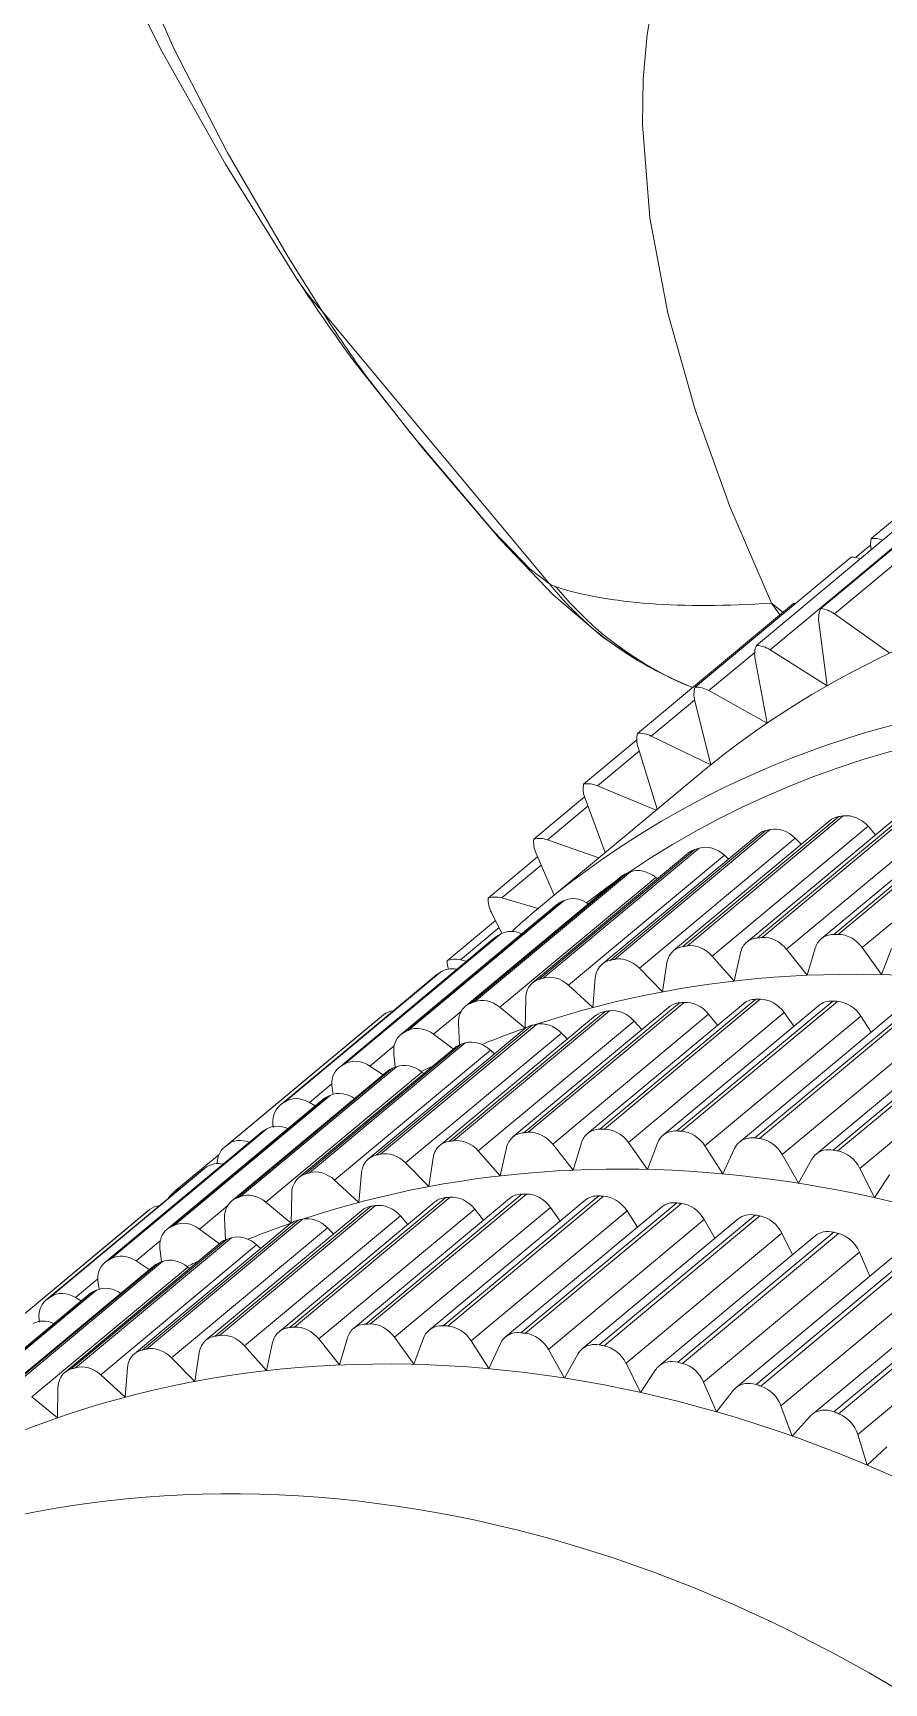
# Model space of a CAD drawing. Header units: metres. Extents: x 2999 to 3109, y 1752 to 1796.
# Drawn here: x 3008.54779 to 3008.55272, y 1761.225 to 1761.23456 of the extents above; entities that cross this region are included whole.
import ezdxf

# ---------------------------------------------------------------- set-up
doc = ezdxf.new("R2010")
doc.units = ezdxf.units.M
doc.layers.add('PAREDES', color=7, linetype='Continuous')

msp = doc.modelspace()

# ---------------------------------------------------------------- linework, layer by layer
at = {"layer": 'PAREDES', "color": 253, "lineweight": 0}
for p, q in [((3008.549463522659, 1761.232948258208), (3008.550780426019, 1761.23136793498)), ((3008.552645208107, 1761.231629828271), (3008.553548540704, 1761.232382621991)), ((3008.552353256938, 1761.231224000213), (3008.553256589535, 1761.231976793933)), ((3008.552432479909, 1761.231193450737), (3008.553335718906, 1761.2319461661)), ((3008.551979266192, 1761.231010493927), (3008.552882505188, 1761.23176320929)), ((3008.552059103184, 1761.230984915937), (3008.55296234218, 1761.2317376313)), ((3008.552554554143, 1761.231520188785), (3008.552641009973, 1761.231592246082)), ((3008.551624413761, 1761.230768991646), (3008.552527652758, 1761.231521707009)), ((3008.551290369201, 1761.230500731827), (3008.552193608198, 1761.23125344719)), ((3008.55206669328, 1761.231255772643), (3008.552133571477, 1761.23120326761)), ((3008.55206669328, 1761.231255772643), (3008.552116838751, 1761.231186553648)), ((3008.552432479909, 1761.231193450737), (3008.552752756625, 1761.230966231703)), ((3008.552388698989, 1761.230776801146), (3008.552341225517, 1761.231145951896)), ((3008.551704668884, 1761.230748619142), (3008.551969785146, 1761.230969523967)), ((3008.552042377946, 1761.23056066868), (3008.551972232329, 1761.230930659452)), ((3008.552059103184, 1761.230984915937), (3008.552388698989, 1761.230776801146)), ((3008.551704668884, 1761.230748619142), (3008.552042377946, 1761.23056066868)), ((3008.55137064412, 1761.230485470139), (3008.551621119618, 1761.230694198184)), ((3008.551714964565, 1761.230318337069), (3008.551622595144, 1761.230687871637)), ((3008.550978427667, 1761.230206639502), (3008.551286171067, 1761.230463149638)), ((3008.55137064412, 1761.230485470139), (3008.551714964565, 1761.230318337069)), ((3008.551058393713, 1761.230196691074), (3008.551300031642, 1761.230398100428)), ((3008.551404761495, 1761.230060961806), (3008.551293741896, 1761.230418545041)), ((3008.550739642808, 1761.229506631458), (3008.551642881805, 1761.230259346821)), ((3008.551058393713, 1761.230196691074), (3008.551397928702, 1761.230055241797)), ((3008.550689875623, 1761.229888030414), (3008.550983672636, 1761.230132865464)), ((3008.550769188885, 1761.229883425734), (3008.551003658798, 1761.230078754854)), ((3008.551103757289, 1761.229810093323), (3008.550986850204, 1761.230123745094)), ((3008.551923872371, 1761.229290821374), (3008.552827111368, 1761.230043536737)), ((3008.55198660714, 1761.22931571884), (3008.552889806959, 1761.230068481003)), ((3008.552012875261, 1761.229317809558), (3008.552916114257, 1761.230070524921)), ((3008.55235554789, 1761.229310482116), (3008.553258786887, 1761.230063197479)), ((3008.55242715913, 1761.229335805851), (3008.553330398127, 1761.230088521214)), ((3008.552453869039, 1761.229336037676), (3008.553357108036, 1761.230088753039)), ((3008.551156566557, 1761.229190776756), (3008.552059859976, 1761.229943617275)), ((3008.551500101318, 1761.229241560886), (3008.552403340314, 1761.229994276249)), ((3008.551554125018, 1761.229265454172), (3008.552457364015, 1761.230018169535)), ((3008.55157985775, 1761.229269325426), (3008.552483096747, 1761.230022040789)), ((3008.55172347628, 1761.229209584224), (3008.552626715277, 1761.229962299587)), ((3008.552154364651, 1761.229249201783), (3008.553057603648, 1761.230001917146)), ((3008.552592650309, 1761.229258874615), (3008.553495850127, 1761.230011636778)), ((3008.552626715277, 1761.229962299587), (3008.552670298893, 1761.229912899424)), ((3008.550769188885, 1761.229883425734), (3008.551066800568, 1761.229779314546)), ((3008.551085984778, 1761.229162892128), (3008.551989223774, 1761.229915607491)), ((3008.551131501992, 1761.229185156521), (3008.552034740989, 1761.229937871884)), ((3008.551301774424, 1761.229140166614), (3008.552205013421, 1761.229892881977)), ((3008.552205013421, 1761.229892881977), (3008.552239507846, 1761.229857762215)), ((3008.550425866755, 1761.229546188753), (3008.550712175775, 1761.229784755299)), ((3008.550683288045, 1761.229055178533), (3008.551586487864, 1761.229807940696)), ((3008.550808369077, 1761.229563926217), (3008.550703378489, 1761.229804772298)), ((3008.550720557777, 1761.229075314477), (3008.551623796774, 1761.22982802984)), ((3008.550744914997, 1761.229082730492), (3008.551648153993, 1761.229835445855)), ((3008.550890985197, 1761.229041359185), (3008.551794224195, 1761.229794074548)), ((3008.551794224195, 1761.229794074548), (3008.551817583335, 1761.229772636685)), ((3008.550293658878, 1761.228918923933), (3008.551196858697, 1761.229671686096)), ((3008.550322831286, 1761.22893618156), (3008.551226070283, 1761.229688896922)), ((3008.550346348384, 1761.228945361798), (3008.55124958738, 1761.229698077161)), ((3008.550492819471, 1761.228913400213), (3008.55139601929, 1761.229666162376)), ((3008.550504261676, 1761.229546864708), (3008.550732795617, 1761.229737304181)), ((3008.55139601929, 1761.229666162376), (3008.551406275411, 1761.229657714311)), ((3008.549918612257, 1761.228754600603), (3008.550821851253, 1761.229507315966)), ((3008.549940118301, 1761.228768465113), (3008.550843357298, 1761.229521180476)), ((3008.549962701676, 1761.228779331219), (3008.550865940672, 1761.229532046582)), ((3008.550504261676, 1761.229546864708), (3008.550715868431, 1761.229486728961)), ((3008.550187515571, 1761.229182445505), (3008.550467795019, 1761.229416044049)), ((3008.55026460906, 1761.229188479382), (3008.550488463006, 1761.229375001041)), ((3008.550505167586, 1761.229341544971), (3008.550444386838, 1761.229462832484)), ((3008.549559772005, 1761.228562931132), (3008.550463011001, 1761.229315646495)), ((3008.549573909867, 1761.228572856169), (3008.550477188042, 1761.229325524733)), ((3008.549595465919, 1761.228585329786), (3008.550498665738, 1761.229338091949)), ((3008.55026460906, 1761.229188479382), (3008.550300902509, 1761.229180496073)), ((3008.55172347628, 1761.229209584224), (3008.551850646673, 1761.229065470573)), ((3008.551850646673, 1761.229065470573), (3008.551886690167, 1761.229228174002)), ((3008.552154364651, 1761.229249201783), (3008.552273859851, 1761.229098662917)), ((3008.552273859851, 1761.229098662917), (3008.552320597116, 1761.229256388961)), ((3008.552592650309, 1761.229258874615), (3008.5527041482, 1761.229102675644)), ((3008.5527041482, 1761.229102675644), (3008.552761252706, 1761.229254673367)), ((3008.549218535568, 1761.228344528196), (3008.550121774565, 1761.229097243558)), ((3008.549225697031, 1761.228350045761), (3008.550128936027, 1761.229102761124)), ((3008.549246147403, 1761.228364220489), (3008.5501493864, 1761.229116935852)), ((3008.551031884429, 1761.228911842807), (3008.551046185499, 1761.229082452774)), ((3008.551301774424, 1761.229140166614), (3008.551436071516, 1761.229003133378)), ((3008.551436071516, 1761.229003133378), (3008.551461321085, 1761.229170173166)), ((3008.550890985197, 1761.229041359185), (3008.551031884429, 1761.228911842807)), ((3008.55010890107, 1761.228757012286), (3008.550270260762, 1761.228891535857)), ((3008.550225018844, 1761.228140228982), (3008.551128257841, 1761.228892944345)), ((3008.550492819471, 1761.228913400213), (3008.550639639569, 1761.228792024336)), ((3008.550568994287, 1761.228161771729), (3008.551472272462, 1761.228914440292)), ((3008.550631674634, 1761.22818654404), (3008.551534968053, 1761.228939384559)), ((3008.550639639569, 1761.228792024336), (3008.550643024767, 1761.228965595013)), ((3008.550657942755, 1761.228188634758), (3008.551561181751, 1761.22894135012)), ((3008.551000708984, 1761.228181385671), (3008.551903908803, 1761.228934147834)), ((3008.551072281046, 1761.228206756206), (3008.551975559221, 1761.228959424769)), ((3008.551098990955, 1761.228206988031), (3008.552002229952, 1761.228959703394)), ((3008.551438554162, 1761.228171427147), (3008.552341793159, 1761.22892414251)), ((3008.551519207278, 1761.228196599238), (3008.552422446274, 1761.228949314601)), ((3008.551546187019, 1761.228194987414), (3008.552449426015, 1761.228947702777)), ((3008.55197046821, 1761.22815616246), (3008.552873707206, 1761.228908877823)), ((3008.551997678605, 1761.228152753786), (3008.552901011202, 1761.228905547506)), ((3008.548896439724, 1761.228100598695), (3008.549799678721, 1761.228853314058)), ((3008.548897001323, 1761.228101068832), (3008.54980024032, 1761.228853784195)), ((3008.548916158818, 1761.228116787959), (3008.549819436992, 1761.228869456522)), ((3008.549776623908, 1761.228056106877), (3008.550679902083, 1761.22880877544)), ((3008.549801688474, 1761.228061727111), (3008.55070492747, 1761.228814442474)), ((3008.550145168812, 1761.228112386086), (3008.551048407809, 1761.228865101448)), ((3008.550199286112, 1761.228136357728), (3008.551102525109, 1761.22888907309)), ((3008.550258931986, 1761.228695316177), (3008.550253432225, 1761.228819978559)), ((3008.550368637375, 1761.22808048778), (3008.551271876371, 1761.228833203143)), ((3008.550799525745, 1761.228120105339), (3008.551702764742, 1761.228872820702)), ((3008.551237811403, 1761.22812977817), (3008.552141011221, 1761.228882540333)), ((3008.551271876371, 1761.228833203143), (3008.551315459987, 1761.228783802979)), ((3008.551681681186, 1761.228109580354), (3008.552584920182, 1761.228862295717)), ((3008.551702764742, 1761.228872820702), (3008.551753593899, 1761.228808870305)), ((3008.551880795016, 1761.228131876636), (3008.552784034012, 1761.228884591999)), ((3008.552129400288, 1761.22805949237), (3008.553032639285, 1761.228812207733)), ((3008.552141011221, 1761.228882540333), (3008.55219728145, 1761.228803723071)), ((3008.552325618383, 1761.22806280822), (3008.553228818202, 1761.228815570383)), ((3008.552424398702, 1761.228085723463), (3008.553327637699, 1761.228838438826)), ((3008.552451800575, 1761.22808056474), (3008.553355039571, 1761.228833280103)), ((3008.552584920182, 1761.228862295717), (3008.552644763899, 1761.228768560512)), ((3008.549390076091, 1761.227953634047), (3008.55029327591, 1761.22870639621)), ((3008.549731145872, 1761.228033795684), (3008.55063434569, 1761.228786557847)), ((3008.549946935518, 1761.22801107017), (3008.550850174515, 1761.228763785533)), ((3008.55010890107, 1761.228757012286), (3008.550223599365, 1761.228672105611)), ((3008.550850174515, 1761.228763785533), (3008.55088466894, 1761.22872866577)), ((3008.552579038015, 1761.227979728698), (3008.553482277011, 1761.228732444061)), ((3008.549328409961, 1761.227926128889), (3008.550231648958, 1761.228678844252)), ((3008.549365718871, 1761.227946218033), (3008.550268957868, 1761.228698933396)), ((3008.549536146292, 1761.227912262741), (3008.550439385288, 1761.228664978104)), ((3008.549740744972, 1761.228572667681), (3008.549880951085, 1761.228689482731)), ((3008.549887526176, 1761.228566198137), (3008.549879110054, 1761.228646232402)), ((3008.550439385288, 1761.228664978104), (3008.550462744429, 1761.228643540241)), ((3008.548938780794, 1761.227789874288), (3008.549842019791, 1761.228542589651)), ((3008.54896799238, 1761.227807085115), (3008.549871231377, 1761.228559800478)), ((3008.548991509478, 1761.227816265354), (3008.549894748474, 1761.228568980716)), ((3008.549137941387, 1761.227784350569), (3008.550041180384, 1761.228537065932)), ((3008.549740744972, 1761.228572667681), (3008.549817457436, 1761.228522107104)), ((3008.550041180384, 1761.228537065932), (3008.550051436505, 1761.228528617867)), ((3008.549389990247, 1761.228361260942), (3008.549519486792, 1761.228469190175)), ((3008.549527435744, 1761.228409300996), (3008.549521588477, 1761.228445000773)), ((3008.54856377335, 1761.227625504158), (3008.549467012347, 1761.228378219521)), ((3008.548585279395, 1761.227639368669), (3008.549488518392, 1761.228392084032)), ((3008.548607823592, 1761.227650281574), (3008.549511062588, 1761.228402996937)), ((3008.549389990247, 1761.228361260942), (3008.549423277254, 1761.228341845891)), ((3008.549175058162, 1761.228221131347), (3008.549180486957, 1761.228225676012)), ((3008.548204839498, 1761.227433756331), (3008.549108172095, 1761.22818655005)), ((3008.548219070961, 1761.227443759725), (3008.549122309958, 1761.228196475088)), ((3008.548240587835, 1761.227456280142), (3008.549143826832, 1761.228208995505)), ((3008.550919020945, 1761.227969566472), (3008.55096575821, 1761.228127292516)), ((3008.551237811403, 1761.22812977817), (3008.551349176516, 1761.227973547644)), ((3008.551349176516, 1761.227973547644), (3008.551406374622, 1761.228125623722)), ((3008.548612161, 1761.227848767448), (3008.548866794072, 1761.228060896369)), ((3008.55008123261, 1761.227874036934), (3008.550106388579, 1761.228040998365)), ((3008.550368637375, 1761.22808048778), (3008.550495807767, 1761.227936374129)), ((3008.550495807767, 1761.227936374129), (3008.550531851261, 1761.228099077557)), ((3008.550799525745, 1761.228120105339), (3008.550919020945, 1761.227969566472)), ((3008.551681681186, 1761.228109580354), (3008.551784524431, 1761.227948126167)), ((3008.551784524431, 1761.227948126167), (3008.55185196569, 1761.228094051655)), ((3008.552129400288, 1761.22805949237), (3008.552223227593, 1761.227893594878)), ((3008.552223227593, 1761.227893594878), (3008.552300624654, 1761.228032572038)), ((3008.547863657484, 1761.227215478551), (3008.548766896481, 1761.227968193914)), ((3008.547870858124, 1761.227220949317), (3008.548774097121, 1761.22797366468)), ((3008.547891214898, 1761.227235045689), (3008.548794547494, 1761.227987839408)), ((3008.549677006344, 1761.227782793163), (3008.549691346594, 1761.227953356329)), ((3008.549946935518, 1761.22801107017), (3008.55008123261, 1761.227874036934)), ((3008.552579038015, 1761.227979728698), (3008.552663472841, 1761.227810027857)), ((3008.552663472841, 1761.227810027857), (3008.552750568838, 1761.227941602865)), ((3008.549536146292, 1761.227912262741), (3008.549677006344, 1761.227782793163)), ((3008.548754022985, 1761.227627962642), (3008.548915421856, 1761.227762439413)), ((3008.548844314429, 1761.227007229727), (3008.549747647025, 1761.227760023446)), ((3008.548870179938, 1761.227011132537), (3008.549773418935, 1761.2277638479)), ((3008.549137941387, 1761.227784350569), (3008.549284800663, 1761.227662927892)), ((3008.549214061782, 1761.227032596929), (3008.550117300778, 1761.227785312292)), ((3008.54927679655, 1761.227057494395), (3008.550180035547, 1761.227810209758)), ((3008.549284800663, 1761.227662927892), (3008.549288185861, 1761.227836498568)), ((3008.549303103849, 1761.227059538313), (3008.550206303667, 1761.227812300476)), ((3008.549444593239, 1761.226990930538), (3008.550347886658, 1761.227743771057)), ((3008.5496458309, 1761.227052336027), (3008.550549069897, 1761.22780505139)), ((3008.54971744214, 1761.227077659762), (3008.550620681137, 1761.227830375125)), ((3008.549744152049, 1761.227077891587), (3008.550647391046, 1761.22783060695)), ((3008.549882933318, 1761.227000728526), (3008.550786172315, 1761.227753443889)), ((3008.550083715256, 1761.227042330702), (3008.550986915075, 1761.227795092865)), ((3008.550164274771, 1761.227067424438), (3008.551067513768, 1761.227820139801)), ((3008.550191348113, 1761.22706589097), (3008.551094587109, 1761.227818606333)), ((3008.550347886658, 1761.227743771057), (3008.550398754993, 1761.227679773861)), ((3008.55052595611, 1761.227002780192), (3008.551429195106, 1761.227755495555)), ((3008.550615629304, 1761.227027066015), (3008.5515188683, 1761.227779781378)), ((3008.550642839699, 1761.227023657342), (3008.551546078696, 1761.227776372705)), ((3008.550786172315, 1761.227753443889), (3008.550842442544, 1761.227674626626)), ((3008.547541600818, 1761.22697150225), (3008.548444800637, 1761.227724264413)), ((3008.547542162417, 1761.226971972388), (3008.548445362236, 1761.227724734551)), ((3008.547561319912, 1761.226987691515), (3008.548464558909, 1761.227740406878)), ((3008.548376306966, 1761.22690469924), (3008.549279506784, 1761.227657461403)), ((3008.548421785002, 1761.226927010433), (3008.549325023999, 1761.227679725795)), ((3008.548446849567, 1761.226932630667), (3008.549350088564, 1761.22768534603)), ((3008.548790290728, 1761.226983336441), (3008.549693529724, 1761.227736051804)), ((3008.54890399948, 1761.227566141377), (3008.548898593319, 1761.227690882115)), ((3008.549013798468, 1761.226951391336), (3008.549917037465, 1761.227704106699)), ((3008.549917037465, 1761.227704106699), (3008.549960621081, 1761.227654706535)), ((3008.550326842279, 1761.22698048391), (3008.551230081277, 1761.227733199273)), ((3008.550774561383, 1761.226930395926), (3008.551677761201, 1761.227683158088)), ((3008.550970740299, 1761.226933758576), (3008.551873979296, 1761.227686473938)), ((3008.551069559796, 1761.226956627018), (3008.551972798793, 1761.227709342381)), ((3008.551096868068, 1761.226951389939), (3008.552000161487, 1761.227704230459)), ((3008.551230081277, 1761.227733199273), (3008.551289831393, 1761.227639385712)), ((3008.551677761201, 1761.227683158088), (3008.551739334755, 1761.227574235109)), ((3008.548010786365, 1761.226817043232), (3008.548914118961, 1761.227569836951)), ((3008.548035143585, 1761.226824459247), (3008.548938437003, 1761.227577299766)), ((3008.548385866888, 1761.227443618037), (3008.548526073001, 1761.227560433087)), ((3008.548592057434, 1761.226882020526), (3008.549495296431, 1761.227634735888)), ((3008.548754022985, 1761.227627962642), (3008.54886866686, 1761.22754293081)), ((3008.549495296431, 1761.227634735888), (3008.549529736434, 1761.22759949097)), ((3008.551224199109, 1761.226850632254), (3008.552127438105, 1761.227603347617)), ((3008.551416230727, 1761.226835558689), (3008.552319469724, 1761.227588274052)), ((3008.551524229154, 1761.226856400282), (3008.552427468151, 1761.227609115645)), ((3008.551551556946, 1761.226849428398), (3008.552454795943, 1761.227602143761)), ((3008.552127438105, 1761.227603347617), (3008.55218903718, 1761.227479561256)), ((3008.547973571055, 1761.226797032444), (3008.548876810052, 1761.227549747807)), ((3008.548181307386, 1761.226783166296), (3008.549084546382, 1761.227535881659)), ((3008.54853268727, 1761.227437101693), (3008.548524271147, 1761.227517135958)), ((3008.549084546382, 1761.227535881659), (3008.549107905523, 1761.227514443796)), ((3008.551673879183, 1761.22674153253), (3008.55257721178, 1761.22749432625)), ((3008.55186064472, 1761.226708598524), (3008.552763883717, 1761.227461313887)), ((3008.551977815523, 1761.2267268506), (3008.552881015342, 1761.227479612764)), ((3008.552004897279, 1761.226718080798), (3008.552908229876, 1761.227470874517)), ((3008.55257721178, 1761.22749432625), (3008.552637101569, 1761.227355656986)), ((3008.547583848288, 1761.226660699488), (3008.548487180884, 1761.227413493207)), ((3008.547613153474, 1761.226677988671), (3008.548516392471, 1761.227430704034)), ((3008.547636670572, 1761.226687168909), (3008.54853987039, 1761.227439931072)), ((3008.547783102481, 1761.226655254124), (3008.548686341478, 1761.227407969487)), ((3008.548385866888, 1761.227443618037), (3008.54846261853, 1761.22739301066)), ((3008.548686341478, 1761.227407969487), (3008.548696558421, 1761.227399568223)), ((3008.547252984686, 1761.22652118513), (3008.548156223682, 1761.227273900493)), ((3008.548035151341, 1761.227232164498), (3008.548164554286, 1761.227340015374)), ((3008.548172596838, 1761.227280204552), (3008.548166710393, 1761.227315951129)), ((3008.552121912533, 1761.226603593104), (3008.553025245129, 1761.227356386823)), ((3008.552302121246, 1761.226553389675), (3008.553205360243, 1761.227306105038)), ((3008.552428325096, 1761.226568458008), (3008.553331524914, 1761.227321220171)), ((3008.552455215236, 1761.226558015444), (3008.553358454233, 1761.227310730806)), ((3008.547208840845, 1761.226496329358), (3008.548112134263, 1761.227249169877)), ((3008.547230440489, 1761.226510272224), (3008.548133640308, 1761.227263034387)), ((3008.548035151341, 1761.227232164498), (3008.548068438348, 1761.227212749447)), ((3008.552566305347, 1761.22643729401), (3008.553469637944, 1761.227190087729)), ((3008.547820219256, 1761.227092034903), (3008.547825648051, 1761.227096579568)), ((3008.549444593239, 1761.226990930538), (3008.549564182039, 1761.226840470028)), ((3008.549564182039, 1761.226840470028), (3008.549610880126, 1761.226998242872)), ((3008.549882933318, 1761.227000728526), (3008.54999433761, 1761.226844451199)), ((3008.54999433761, 1761.226844451199), (3008.550051535716, 1761.226996527278)), ((3008.550326842279, 1761.22698048391), (3008.550429685525, 1761.226819029723)), ((3008.548726300104, 1761.226744862133), (3008.548751549673, 1761.226911901921)), ((3008.549013798468, 1761.226951391336), (3008.549140968861, 1761.226807277685)), ((3008.549140968861, 1761.226807277685), (3008.549176973177, 1761.226970027913)), ((3008.550429685525, 1761.226819029723), (3008.550497126785, 1761.226964955211)), ((3008.550774561383, 1761.226930395926), (3008.550868388687, 1761.226764498434)), ((3008.550868388687, 1761.226764498434), (3008.550945785748, 1761.226903475594)), ((3008.548322167438, 1761.226653696718), (3008.548336374909, 1761.226824228328)), ((3008.548592057434, 1761.226882020526), (3008.548726300104, 1761.226744862133)), ((3008.551224199109, 1761.226850632254), (3008.551308633935, 1761.226680931413)), ((3008.551308633935, 1761.226680931413), (3008.551395690754, 1761.22681255322)), ((3008.547929922579, 1761.226533878247), (3008.547933214177, 1761.226707370568)), ((3008.548181307386, 1761.226783166296), (3008.548322167438, 1761.226653696718)), ((3008.551673879183, 1761.22674153253), (3008.551748638594, 1761.226568746653)), ((3008.551748638594, 1761.226568746653), (3008.551844950284, 1761.226692355769)), ((3008.547783102481, 1761.226655254124), (3008.547929922579, 1761.226533878247)), ((3008.552121912533, 1761.226603593104), (3008.552186619989, 1761.226428362145)), ((3008.552186619989, 1761.226428362145), (3008.552291796907, 1761.22654347319)), ((3008.552566305347, 1761.22643729401), (3008.552620732333, 1761.226260461438)), ((3008.552620732333, 1761.226260461438), (3008.552734345657, 1761.22636663583))]:
    msp.add_line(p, q, dxfattribs=at)
for points in [[(3008.549452073224, 1761.24361804072), (3008.548959229892, 1761.24313613206), (3008.54852427558, 1761.242613216982), (3008.548151694394, 1761.242053447298), (3008.54784520867, 1761.241462645448), (3008.547697298308, 1761.241104966012), (3008.547573237437, 1761.240740666364), (3008.547472819334, 1761.240371324597), (3008.547395689261, 1761.239998315291), (3008.547313329088, 1761.239312646265), (3008.547302333152, 1761.238626543377), (3008.547361418297, 1761.237912824443), (3008.547485980128, 1761.237207035733), (3008.547669889198, 1761.236510413843), (3008.547907880112, 1761.235822212388), (3008.548194872544, 1761.235142795077), (3008.54852790392, 1761.23446904504), (3008.548903696106, 1761.233799173189), (3008.54932008106, 1761.233131205371)], [(3008.549601812953, 1761.241142543301), (3008.549156768209, 1761.240742357907), (3008.548777200906, 1761.240314921245), (3008.548462588763, 1761.239863139189), (3008.548212128695, 1761.239389682541), (3008.548024658465, 1761.238897080639), (3008.547898774212, 1761.238387580949), (3008.54783290881, 1761.237863055469), (3008.547825386289, 1761.237325125886), (3008.547874632973, 1761.236775101528), (3008.547978779138, 1761.236213884701), (3008.548136220618, 1761.235642440822), (3008.548345425053, 1761.235061079039), (3008.548604766479, 1761.234470030144), (3008.548912799581, 1761.233869118976), (3008.549268274936, 1761.23325793637), (3008.549463522659, 1761.232948258208)], [(3008.55206669328, 1761.231255772643), (3008.551826505276, 1761.231815574687), (3008.551624058587, 1761.232376883639), (3008.551466699324, 1761.232936058723), (3008.551362400447, 1761.233488710365), (3008.551319824877, 1761.234029434637), (3008.551324140977, 1761.234293172681), (3008.551347115255, 1761.234551357291), (3008.551389476852, 1761.23480292731)], [(3008.549647519977, 1761.232658294588), (3008.550051447672, 1761.23214745118), (3008.550501208762, 1761.231618940079), (3008.55080156759, 1761.231303886744), (3008.551089093443, 1761.23105912073), (3008.551271262575, 1761.230936214317)], [(3008.550780426019, 1761.23136793498), (3008.550669173399, 1761.231453099452), (3008.55045376403, 1761.231675614824), (3008.549979494942, 1761.232236064084), (3008.549725758592, 1761.232561412267)]]:
    msp.add_lwpolyline(points, dxfattribs=at)
for centre, radius, start, end in [((3009.676827079062, 1762.285709528957), 1.466147559632665, 210.8146830557488, 229.0535089544584), ((2890.801361984001, 1662.769889237703), 153.5083563845369, 39.85287471377126, 39.9166537863093), ((2900.619428974986, 1670.988865218318), 140.6997006626653, 39.84579946473309, 39.9151674848393), ((3008.558231194324, 1761.238951589133), 0.01064351457303726, 213.1506297286534, 216.2475011053502), ((3008.550449884522, 1761.2338688621), 0.001349277166325217, 213.1589723778733, 223.0259065554816), ((3008.556048305361, 1761.237130571907), 0.007800693959012925, 212.421616317972, 215.8547080247579), ((3008.550724591381, 1761.233447722242), 0.001335389879464203, 216.2278758377913, 221.5838413517756), ((3008.552253512302, 1761.23254746659), 0.001887124656666738, 218.6854211231555, 238.643550948572), ((3008.550886562943, 1761.231539329193), 0.0002014836299582756, 238.2358347583171, 250.7749589982842), ((3008.552337700694, 1761.232581727218), 0.001955035238187436, 219.0863015737875, 248.1364432610899), ((3008.552427060617, 1761.232825838073), 0.00221515058093504, 238.5476055728538, 248.3462786263351)]:
    msp.add_arc(centre, radius, start, end, dxfattribs=at)
for centre, major_axis, ratio, start_param, end_param in [((3011.830666244882, 1764.088775767936), (3.262736375842771, 2.73136916975431), 0.5783642864339333, 3.047316074371338, 3.235869169235229), ((3008.552783804868, 1761.231565246362), (0.0001024051150082556, -0.0001228977513795617), 0.8089340472728174, 3.668207406997681, 4.121533393859863), ((3008.552688589686, 1761.231482353962), (0.0001024051150082556, -0.0001228977513795617), 0.8089340472728174, 2.182162046432495, 2.64980411529541), ((3008.5557652094, 1761.22347637543), (0.004929453914058771, -0.005915065025470412), 0.8089340707589203, 0.07397518306970596, 3.061085939407349), ((3008.5525621818, 1761.231373587675), (0.0001024051150082556, -0.0001228977513795617), 0.8089340472728174, 2.202311277389526, 2.585690021514893), ((3008.556668448397, 1761.224229090793), (0.005025472991637615, -0.006030334384156242), 0.8089340818482185, 2.678149700164795, 3.126948833465576), ((3008.592299177959, 1761.256253516987), (-0.04201317626844407, -0.02452316958850188), 0.1171040234774733, 0.1052667498588562, 0.231585219502449), ((3008.552236989777, 1761.231105972881), (0.0001024051150082556, -0.0001228977513795617), 0.8089340472728174, 2.557352066040039, 2.64980411529541), ((3008.552482632348, 1761.231135062844), (0.0001024051150082556, -0.0001228977513795617), 0.8089340472728174, 3.475864887237549, 4.045917987823486), ((3008.552369850252, 1761.231076387679), (0.0001024051150082556, -0.0001228977513795617), 0.8089340472728174, 1.88740873336792, 2.457461833953857), ((3008.5557652094, 1761.22347637543), (0.005025472991637615, -0.006030334384156242), 0.8089340818482185, 6.283098220825195, 9.424691200256348), ((3008.552112187707, 1761.230929301001), (0.0001024051150082556, -0.0001228977513795617), 0.8089340472728174, 3.539979219436646, 4.110032081604004), ((3008.552004816472, 1761.230862260681), (0.0001024051150082556, -0.0001228977513795617), 0.8089340472728174, 1.951522946357727, 2.521575927734375), ((3008.5517604896, 1761.230696011163), (0.0001024051150082556, -0.0001228977513795617), 0.8089340472728174, 3.604093313217163, 4.174146175384521), ((3008.551658942803, 1761.230620872312), (0.0001024051150082556, -0.0001228977513795617), 0.8089340472728174, 2.015636920928955, 2.585690021514893), ((3008.551428965962, 1761.230436149917), (0.0001024051150082556, -0.0001228977513795617), 0.8089340472728174, 3.668207406997681, 4.238260269165039), ((3008.55133375078, 1761.230353257518), (0.0001024051150082556, -0.0001228977513795617), 0.8089340472728174, 2.079751253128052, 2.64980411529541), ((3008.556668448397, 1761.224229090793), (0.005025472991637615, -0.006030334384156242), 0.8089340818482185, 3.126948833465576, 3.141596794128418), ((3008.551118872768, 1761.230150689096), (0.0001024051150082556, -0.0001228977513795617), 0.8089340472728174, 3.732321500778198, 4.302374362945557), ((3008.551030418023, 1761.230060481729), (0.0001024051150082556, -0.0001228977513795617), 0.8089340472728174, 2.143865346908569, 2.713918209075928), ((3008.554861970404, 1761.222723660067), (0.005089459591261018, -0.006107149423310011), 0.8089341051817623, 2.747447729110718, 2.751303195953369), ((3008.552116255943, 1761.229798282105), (0.0001024051150082556, -0.0001228977513795617), 0.8089340472728174, 1.67012083530426, 2.747447729110718), ((3008.552505745429, 1761.229871378498), (0.0001024051150082556, -0.0001228977513795617), 0.8089340472728174, 2.687189102172852, 3.141592979431152), ((3008.554861970404, 1761.222723660067), (0.005089459591261018, -0.006107149423310011), 0.8089341051817623, 2.6833336353302, 2.687189102172852), ((3008.552530947049, 1761.229875123527), (0.0001024051150082556, -0.0001228977513795617), 0.8089340472728174, 1.606006741523743, 2.6833336353302), ((3008.55083162926, 1761.229840976001), (0.0001024051150082556, -0.0001228977513795617), 0.8089340472728174, 3.796435594558716, 4.366488456726074), ((3008.550750215753, 1761.229743688735), (0.0001024051150082556, -0.0001228977513795617), 0.8089340472728174, 2.207979440689087, 2.778032541275024), ((3008.551712851865, 1761.22969236429), (0.0001024051150082556, -0.0001228977513795617), 0.8089340472728174, 1.734235048294067, 2.811562061309814), ((3008.55209162889, 1761.22979270974), (0.0001024051150082556, -0.0001228977513795617), 0.8089340472728174, 2.751303195953369, 3.141674757003784), ((3008.551688932157, 1761.229684996145), (0.0001024051150082556, -0.0001228977513795617), 0.8089340472728174, 2.815417289733887, 3.141592502593994), ((3008.554861970404, 1761.222723660067), (0.005089459591261018, -0.006107149423310011), 0.8089341051817623, 2.811562061309814, 2.815417289733887), ((3008.55129930299, 1761.229548741544), (0.0001024051150082556, -0.0001228977513795617), 0.8089340472728174, 2.879531383514404, 3.141511201858521), ((3008.554861970404, 1761.222723660067), (0.005089459591261018, -0.006107149423310011), 0.8089341051817623, 2.875676155090332, 2.879531383514404), ((3008.551322328153, 1761.229557748757), (0.0001024051150082556, -0.0001228977513795617), 0.8089340472728174, 1.798349142074585, 2.875676155090332), ((3008.5557652094, 1761.22347637543), (0.004929453914058771, -0.005915065025470412), 0.8089340707589203, 3.07741117477417, 3.108577966690063), ((3008.550568428304, 1761.229508248018), (0.0001024051150082556, -0.0001228977513795617), 0.8089340472728174, 3.860549926757812, 4.43060302734375), ((3008.550494391255, 1761.229404241078), (0.0001024051150082556, -0.0001228977513795617), 0.8089340472728174, 2.272093534469604, 2.842146635055542), ((3008.5557652094, 1761.22347637543), (0.005025472991637615, -0.006030334384156242), 0.8089340818482185, 3.141505718231201, 3.178291320800781), ((3008.550924256368, 1761.229384418214), (0.0001024051150082556, -0.0001228977513795617), 0.8089340472728174, 2.943645715713501, 3.141592979431152), ((3008.554861970404, 1761.222723660067), (0.005089459591261018, -0.006107149423310011), 0.8089341051817623, 2.93979024887085, 2.943645715713501), ((3008.550946386987, 1761.229395064495), (0.0001024051150082556, -0.0001228977513795617), 0.8089340472728174, 1.862463235855103, 2.93979024887085), ((3008.553958731407, 1761.221970944704), (0.004929453914058771, -0.005915065025470412), 0.8089340707589203, 0.9991498589515686, 2.83446192741394), ((3008.550565455294, 1761.229192701943), (0.0001024051150082556, -0.0001228977513795617), 0.8089340472728174, 3.007759809494019, 3.141597747802734), ((3008.554861970404, 1761.222723660067), (0.005089459591261018, -0.006107149423310011), 0.8089341051817623, 3.003904342651367, 3.007759809494019), ((3008.550586519412, 1761.229205002535), (0.0001024051150082556, -0.0001228977513795617), 0.8089340472728174, 2.107323408126831, 3.003904342651367), ((3008.551627708052, 1761.229122408164), (0.0001024051150082556, -0.0001228977513795617), 0.8089340472728174, 1.606006741523743, 2.6833336353302), ((3008.552026277487, 1761.229167923623), (0.0001024051150082556, -0.0001228977513795617), 0.8089340472728174, 3.141592741012573, 3.700401782989502), ((3008.552026277487, 1761.229167923623), (0.0001024051150082556, -0.0001228977513795617), 0.8089340472728174, 2.623075008392334, 3.141592741012573), ((3008.553958731407, 1761.221970944704), (0.005089459591261018, -0.006107149423310011), 0.8089341051817623, 2.619219541549683, 2.623075008392334), ((3008.552052014495, 1761.229169888115), (0.0001024051150082556, -0.0001228977513795617), 0.8089340472728174, 1.541892647743225, 2.619219541549683), ((3008.552457953005, 1761.229187584364), (0.0001024051150082556, -0.0001228977513795617), 0.8089340472728174, 3.141592502593994, 3.636287689208984), ((3008.552457953005, 1761.229187584364), (0.0001024051150082556, -0.0001228977513795617), 0.8089340472728174, 2.558960676193237, 3.141592502593994), ((3008.553958731407, 1761.221970944704), (0.005089459591261018, -0.006107149423310011), 0.8089341051817623, 2.555105447769165, 2.558960676193237), ((3008.552484186223, 1761.22918781512), (0.0001024051150082556, -0.0001228977513795617), 0.8089340472728174, 1.477778434753418, 2.555105447769165), ((3008.55033015803, 1761.229153726223), (0.0001024051150082556, -0.0001228977513795617), 0.8089340472728174, 3.92466402053833, 4.24558687210083), ((3008.550263847904, 1761.229043531791), (0.0001024051150082556, -0.0001228977513795617), 0.8089340472728174, 2.336207628250122, 2.90626072883606), ((3008.551188389893, 1761.229039994377), (0.0001024051150082556, -0.0001228977513795617), 0.8089340472728174, 2.751303195953369, 3.141674757003784), ((3008.553958731407, 1761.221970944704), (0.005089459591261018, -0.006107149423310011), 0.8089341051817623, 2.747447729110718, 2.751303195953369), ((3008.551213016945, 1761.229045566742), (0.0001024051150082556, -0.0001228977513795617), 0.8089340472728174, 1.67012083530426, 2.747447729110718), ((3008.551602506433, 1761.229118663135), (0.0001024051150082556, -0.0001228977513795617), 0.8089340472728174, 3.141592979431152, 3.76451587677002), ((3008.551602506433, 1761.229118663135), (0.0001024051150082556, -0.0001228977513795617), 0.8089340472728174, 2.687189102172852, 3.141592979431152), ((3008.553958731407, 1761.221970944704), (0.005089459591261018, -0.006107149423310011), 0.8089341051817623, 2.6833336353302, 2.687189102172852), ((3008.55022427328, 1761.228974424163), (0.0001024051150082556, -0.0001228977513795617), 0.8089340472728174, 3.071873903274536, 3.141592502593994), ((3008.554861970404, 1761.222723660067), (0.005089459591261018, -0.006107149423310011), 0.8089341051817623, 3.068018436431885, 3.071873903274536), ((3008.550244216475, 1761.22898825391), (0.0001024051150082556, -0.0001228977513795617), 0.8089340472728174, 2.342627286911011, 3.068018436431885), ((3008.553958731407, 1761.221970944704), (0.005089459591261018, -0.006107149423310011), 0.8089341051817623, 2.811562061309814, 2.815417289733887), ((3008.550809519268, 1761.228939570571), (0.0001024051150082556, -0.0001228977513795617), 0.8089340472728174, 1.734235048294067, 2.811562061309814), ((3008.551188389893, 1761.229039994377), (0.0001024051150082556, -0.0001228977513795617), 0.8089340472728174, 3.141674757003784, 3.828630208969116), ((3008.55078569316, 1761.228932280782), (0.0001024051150082556, -0.0001228977513795617), 0.8089340472728174, 3.141592502593994, 3.892744302749634), ((3008.55078569316, 1761.228932280782), (0.0001024051150082556, -0.0001228977513795617), 0.8089340472728174, 2.815417289733887, 3.141592502593994), ((3008.549920906109, 1761.228745775208), (0.0001024051150082556, -0.0001228977513795617), 0.8089340472728174, 2.655969619750977, 3.132132530212402), ((3008.550396063993, 1761.228796026181), (0.0001024051150082556, -0.0001228977513795617), 0.8089340472728174, 3.141511201858521, 3.956858396530151), ((3008.550396063993, 1761.228796026181), (0.0001024051150082556, -0.0001228977513795617), 0.8089340472728174, 2.879531383514404, 3.141511201858521), ((3008.553958731407, 1761.221970944704), (0.005089459591261018, -0.006107149423310011), 0.8089341051817623, 2.875676155090332, 2.879531383514404), ((3008.550419089156, 1761.228805033394), (0.0001024051150082556, -0.0001228977513795617), 0.8089340472728174, 1.798349142074585, 2.875676155090332), ((3008.553507131498, 1761.221594563623), (0.005089459591261018, -0.006107149423310011), 0.8089341051817623, 2.6833336353302, 2.687189102172852), ((3008.551176068965, 1761.228746073882), (0.0001024051150082556, -0.0001228977513795617), 0.8089340472728174, 1.606006741523743, 2.6833336353302), ((3008.551574677577, 1761.228791542541), (0.0001024051150082556, -0.0001228977513795617), 0.8089340472728174, 2.623075008392334, 3.141592741012573), ((3008.553507131498, 1761.221594563623), (0.005089459591261018, -0.006107149423310011), 0.8089341051817623, 2.619219541549683, 2.623075008392334), ((3008.551600375407, 1761.228793553833), (0.0001024051150082556, -0.0001228977513795617), 0.8089340472728174, 1.541892647743225, 2.619219541549683), ((3008.552006353096, 1761.228811203283), (0.0001024051150082556, -0.0001228977513795617), 0.8089340472728174, 2.558960676193237, 3.141592502593994), ((3008.553507131498, 1761.221594563623), (0.005089459591261018, -0.006107149423310011), 0.8089341051817623, 2.555105447769165, 2.558960676193237), ((3008.552032547136, 1761.228811480839), (0.0001024051150082556, -0.0001228977513795617), 0.8089340472728174, 1.477778434753418, 2.555105447769165), ((3008.552444198274, 1761.228801244758), (0.0001024051150082556, -0.0001228977513795617), 0.8089340472728174, 2.49484658241272, 3.141747236251831), ((3008.553507131498, 1761.221594563623), (0.005089459591261018, -0.006107149423310011), 0.8089341051817623, 2.490991353988647, 2.49484658241272), ((3008.552470662146, 1761.228799678665), (0.0001024051150082556, -0.0001228977513795617), 0.8089340472728174, 1.4136643409729, 2.490991353988647), ((3008.554861970404, 1761.222723660067), (0.005089459591261018, -0.006107149423310011), 0.8089341051817623, 3.132132530212402, 3.135987997055054), ((3008.55004314799, 1761.228642349132), (0.0001024051150082556, -0.0001228977513795617), 0.8089340472728174, 1.862463235855103, 2.93979024887085), ((3008.550736789984, 1761.228663613296), (0.0001024051150082556, -0.0001228977513795617), 0.8089340472728174, 2.751303195953369, 3.141674757003784), ((3008.553507131498, 1761.221594563623), (0.005089459591261018, -0.006107149423310011), 0.8089341051817623, 2.747447729110718, 2.751303195953369), ((3008.550761417036, 1761.228669185661), (0.0001024051150082556, -0.0001228977513795617), 0.8089340472728174, 1.67012083530426, 2.747447729110718), ((3008.551150906523, 1761.228742282053), (0.0001024051150082556, -0.0001228977513795617), 0.8089340472728174, 2.687189102172852, 3.141592979431152), ((3008.55002105655, 1761.228631656051), (0.0001024051150082556, -0.0001228977513795617), 0.8089340472728174, 3.141592979431152, 4.020972728729248), ((3008.55002105655, 1761.228631656051), (0.0001024051150082556, -0.0001228977513795617), 0.8089340472728174, 2.943645715713501, 3.141592979431152), ((3008.553958731407, 1761.221970944704), (0.005089459591261018, -0.006107149423310011), 0.8089341051817623, 2.93979024887085, 2.943645715713501), ((3008.553507131498, 1761.221594563623), (0.005089459591261018, -0.006107149423310011), 0.8089341051817623, 2.811562061309814, 2.815417289733887), ((3008.550357919359, 1761.22856318949), (0.0001024051150082556, -0.0001228977513795617), 0.8089340472728174, 1.734235048294067, 2.811562061309814), ((3008.553958731407, 1761.221970944704), (0.004929453914058771, -0.005915065025470412), 0.8089340707589203, 2.844890594482422, 2.887729644775391), ((3008.549683319593, 1761.228452240372), (0.0001024051150082556, -0.0001228977513795617), 0.8089340472728174, 1.92657744884491, 3.003904342651367), ((3008.550334093251, 1761.2285558997), (0.0001024051150082556, -0.0001228977513795617), 0.8089340472728174, 2.815417289733887, 3.141592502593994), ((3008.549662122698, 1761.228439908224), (0.0001024051150082556, -0.0001228977513795617), 0.8089340472728174, 3.141597747802734, 4.085086822509766), ((3008.549662122698, 1761.228439908224), (0.0001024051150082556, -0.0001228977513795617), 0.8089340472728174, 3.007759809494019, 3.141597747802734), ((3008.553958731407, 1761.221970944704), (0.005089459591261018, -0.006107149423310011), 0.8089341051817623, 3.003904342651367, 3.007759809494019), ((3008.549944464084, 1761.2284196451), (0.0001024051150082556, -0.0001228977513795617), 0.8089340472728174, 2.879531383514404, 3.141511201858521), ((3008.553507131498, 1761.221594563623), (0.005089459591261018, -0.006107149423310011), 0.8089341051817623, 2.875676155090332, 2.879531383514404), ((3008.549967489247, 1761.228428652313), (0.0001024051150082556, -0.0001228977513795617), 0.8089340472728174, 1.798349142074585, 2.875676155090332), ((3008.553958731407, 1761.221970944704), (0.004929453914058771, -0.005915065025470412), 0.8089340707589203, 2.936963081359863, 2.948889017105103), ((3008.549591548081, 1761.22826596805), (0.0001024051150082556, -0.0001228977513795617), 0.8089340472728174, 1.862463235855103, 2.93979024887085), ((3008.549321034283, 1761.2282217088), (0.0001024051150082556, -0.0001228977513795617), 0.8089340472728174, 3.141592502593994, 4.149200916290283), ((3008.549321034283, 1761.2282217088), (0.0001024051150082556, -0.0001228977513795617), 0.8089340472728174, 3.071873903274536, 3.141592502593994), ((3008.553958731407, 1761.221970944704), (0.005089459591261018, -0.006107149423310011), 0.8089341051817623, 3.068018436431885, 3.071873903274536), ((3008.549340977479, 1761.228235538547), (0.0001024051150082556, -0.0001228977513795617), 0.8089340472728174, 1.990691542625427, 3.068018436431885), ((3008.549569417462, 1761.22825532177), (0.0001024051150082556, -0.0001228977513795617), 0.8089340472728174, 2.943645715713501, 3.141592979431152), ((3008.553507131498, 1761.221594563623), (0.005089459591261018, -0.006107149423310011), 0.8089341051817623, 2.93979024887085, 2.943645715713501), ((3008.549231680506, 1761.228075906091), (0.0001024051150082556, -0.0001228977513795617), 0.8089340472728174, 2.107323408126831, 3.003904342651367), ((3008.552603892501, 1761.22084184826), (0.004929453914058771, -0.005915065025470412), 0.8089340707589203, 0.9991498589515686, 2.83446192741394), ((3008.549017667112, 1761.227993059845), (0.0001024051150082556, -0.0001228977513795617), 0.8089340472728174, 2.175051689147949, 3.132132530212402), ((3008.54921048361, 1761.228063573943), (0.0001024051150082556, -0.0001228977513795617), 0.8089340472728174, 3.007759809494019, 3.141597747802734), ((3008.553507131498, 1761.221594563623), (0.005089459591261018, -0.006107149423310011), 0.8089341051817623, 3.003904342651367, 3.007759809494019), ((3008.550247667526, 1761.22798956669), (0.0001024051150082556, -0.0001228977513795617), 0.8089340472728174, 2.687189102172852, 3.141592979431152), ((3008.552603892501, 1761.22084184826), (0.005089459591261018, -0.006107149423310011), 0.8089341051817623, 2.6833336353302, 2.687189102172852), ((3008.550272869146, 1761.227993311719), (0.0001024051150082556, -0.0001228977513795617), 0.8089340472728174, 1.606006741523743, 2.6833336353302), ((3008.55067134498, 1761.228038748822), (0.0001024051150082556, -0.0001228977513795617), 0.8089340472728174, 3.141592741012573, 3.700401782989502), ((3008.55067134498, 1761.228038748822), (0.0001024051150082556, -0.0001228977513795617), 0.8089340472728174, 2.623075008392334, 3.141592741012573), ((3008.552603892501, 1761.22084184826), (0.005089459591261018, -0.006107149423310011), 0.8089341051817623, 2.619219541549683, 2.623075008392334), ((3008.550697175589, 1761.228040791671), (0.0001024051150082556, -0.0001228977513795617), 0.8089340472728174, 1.541892647743225, 2.619219541549683), ((3008.551103114099, 1761.22805848792), (0.0001024051150082556, -0.0001228977513795617), 0.8089340472728174, 3.141592502593994, 3.636287689208984), ((3008.551103114099, 1761.22805848792), (0.0001024051150082556, -0.0001228977513795617), 0.8089340472728174, 2.558960676193237, 3.141592502593994), ((3008.552603892501, 1761.22084184826), (0.005089459591261018, -0.006107149423310011), 0.8089341051817623, 2.555105447769165, 2.558960676193237), ((3008.551129308139, 1761.228058765476), (0.0001024051150082556, -0.0001228977513795617), 0.8089340472728174, 1.477778434753418, 2.555105447769165), ((3008.551540959277, 1761.228048529396), (0.0001024051150082556, -0.0001228977513795617), 0.8089340472728174, 3.141747236251831, 3.572173595428467), ((3008.551540959277, 1761.228048529396), (0.0001024051150082556, -0.0001228977513795617), 0.8089340472728174, 2.49484658241272, 3.141747236251831), ((3008.552603892501, 1761.22084184826), (0.005089459591261018, -0.006107149423310011), 0.8089341051817623, 2.490991353988647, 2.49484658241272), ((3008.55156742315, 1761.228046963302), (0.0001024051150082556, -0.0001228977513795617), 0.8089340472728174, 1.4136643409729, 2.490991353988647), ((3008.551983239309, 1761.228008932085), (0.0001024051150082556, -0.0001228977513795617), 0.8089340472728174, 3.141592979431152, 3.508059501647949), ((3008.551983239309, 1761.228008932085), (0.0001024051150082556, -0.0001228977513795617), 0.8089340472728174, 2.430732488632202, 3.141592979431152), ((3008.552603892501, 1761.22084184826), (0.005089459591261018, -0.006107149423310011), 0.8089341051817623, 2.426877021789551, 2.430732488632202), ((3008.552009894658, 1761.228005615943), (0.0001024051150082556, -0.0001228977513795617), 0.8089340472728174, 1.349550247192383, 2.426877021789551), ((3008.548998844839, 1761.227977700943), (0.0001024051150082556, -0.0001228977513795617), 0.8089340472728174, 3.135987997055054, 3.917078733444214), ((3008.553958731407, 1761.221970944704), (0.005089459591261018, -0.006107149423310011), 0.8089341051817623, 3.132132530212402, 3.135987997055054), ((3008.549833550987, 1761.227910897933), (0.0001024051150082556, -0.0001228977513795617), 0.8089340472728174, 3.141674757003784, 3.828630208969116), ((3008.549833550987, 1761.227910897933), (0.0001024051150082556, -0.0001228977513795617), 0.8089340472728174, 2.751303195953369, 3.141674757003784), ((3008.552603892501, 1761.22084184826), (0.005089459591261018, -0.006107149423310011), 0.8089341051817623, 2.747447729110718, 2.751303195953369), ((3008.54985808444, 1761.227916391942), (0.0001024051150082556, -0.0001228977513795617), 0.8089340472728174, 1.67012083530426, 2.747447729110718), ((3008.550247667526, 1761.22798956669), (0.0001024051150082556, -0.0001228977513795617), 0.8089340472728174, 3.141592979431152, 3.76451587677002), ((3008.552428023498, 1761.227939910468), (0.0001024051150082556, -0.0001228977513795617), 0.8089340472728174, 3.141592741012573, 3.443945407867432), ((3008.552428023498, 1761.227939910468), (0.0001024051150082556, -0.0001228977513795617), 0.8089340472728174, 2.366618394851685, 3.141592741012573), ((3008.552603892501, 1761.22084184826), (0.005089459591261018, -0.006107149423310011), 0.8089341051817623, 2.362762928009033, 2.366618394851685), ((3008.552454737545, 1761.22793481272), (0.0001024051150082556, -0.0001228977513795617), 0.8089340472728174, 1.285436034202576, 2.362762928009033), ((3008.548869340774, 1761.227845249363), (0.0001024051150082556, -0.0001228977513795617), 0.8089340472728174, 3.071873903274536, 3.141592502593994), ((3008.553507131498, 1761.221594563623), (0.005089459591261018, -0.006107149423310011), 0.8089341051817623, 3.068018436431885, 3.071873903274536), ((3008.548889377569, 1761.227859157466), (0.0001024051150082556, -0.0001228977513795617), 0.8089340472728174, 2.342627286911011, 3.068018436431885), ((3008.549430854254, 1761.227803184338), (0.0001024051150082556, -0.0001228977513795617), 0.8089340472728174, 2.815417289733887, 3.141592502593994), ((3008.552603892501, 1761.22084184826), (0.005089459591261018, -0.006107149423310011), 0.8089341051817623, 2.811562061309814, 2.815417289733887), ((3008.549454680362, 1761.227810474127), (0.0001024051150082556, -0.0001228977513795617), 0.8089340472728174, 1.734235048294067, 2.811562061309814), ((3008.553958731407, 1761.221970944704), (0.005089459591261018, -0.006107149423310011), 0.8089341051817623, 3.196246862411499, 3.200102090835571), ((3008.548714698893, 1761.227725901254), (0.0001024051150082556, -0.0001228977513795617), 0.8089340472728174, 2.83954906463623, 3.196246862411499), ((3008.548714698893, 1761.227725901254), (0.0001024051150082556, -0.0001228977513795617), 0.8089340472728174, 3.141592741012573, 3.196246862411499), ((3008.549430854254, 1761.227803184338), (0.0001024051150082556, -0.0001228977513795617), 0.8089340472728174, 3.141592502593994, 3.892744302749634), ((3008.548566028025, 1761.227616725563), (0.0001024051150082556, -0.0001228977513795617), 0.8089340472728174, 2.655969619750977, 3.132132530212402), ((3008.54869713032, 1761.227709044753), (0.0001024051150082556, -0.0001228977513795617), 0.8089340472728174, 3.200102090835571, 3.406263589859009), ((3008.549041131487, 1761.227666851381), (0.0001024051150082556, -0.0001228977513795617), 0.8089340472728174, 3.141511201858521, 3.956858396530151), ((3008.549041131487, 1761.227666851381), (0.0001024051150082556, -0.0001228977513795617), 0.8089340472728174, 2.879531383514404, 3.141511201858521), ((3008.552603892501, 1761.22084184826), (0.005089459591261018, -0.006107149423310011), 0.8089341051817623, 2.875676155090332, 2.879531383514404), ((3008.54906415665, 1761.227675858594), (0.0001024051150082556, -0.0001228977513795617), 0.8089340472728174, 1.798349142074585, 2.875676155090332), ((3008.549796067618, 1761.227613185609), (0.0001024051150082556, -0.0001228977513795617), 0.8089340472728174, 2.687189102172852, 3.141592979431152), ((3008.552152253413, 1761.220465513978), (0.005089459591261018, -0.006107149423310011), 0.8089341051817623, 2.6833336353302, 2.687189102172852), ((3008.549821230059, 1761.227616977438), (0.0001024051150082556, -0.0001228977513795617), 0.8089340472728174, 1.606006741523743, 2.6833336353302), ((3008.550219705893, 1761.22766241454), (0.0001024051150082556, -0.0001228977513795617), 0.8089340472728174, 2.623075008392334, 3.141592741012573), ((3008.552152253413, 1761.220465513978), (0.005089459591261018, -0.006107149423310011), 0.8089341051817623, 2.619219541549683, 2.623075008392334), ((3008.550245536501, 1761.227664457389), (0.0001024051150082556, -0.0001228977513795617), 0.8089340472728174, 1.541892647743225, 2.619219541549683), ((3008.55065151419, 1761.227682106839), (0.0001024051150082556, -0.0001228977513795617), 0.8089340472728174, 2.558960676193237, 3.141592502593994), ((3008.552152253413, 1761.220465513978), (0.005089459591261018, -0.006107149423310011), 0.8089341051817623, 2.555105447769165, 2.558960676193237), ((3008.55067770823, 1761.227682384394), (0.0001024051150082556, -0.0001228977513795617), 0.8089340472728174, 1.477778434753418, 2.555105447769165), ((3008.551089359368, 1761.227672148314), (0.0001024051150082556, -0.0001228977513795617), 0.8089340472728174, 2.49484658241272, 3.141747236251831), ((3008.552152253413, 1761.220465513978), (0.005089459591261018, -0.006107149423310011), 0.8089341051817623, 2.490991353988647, 2.49484658241272), ((3008.55111582324, 1761.227670582221), (0.0001024051150082556, -0.0001228977513795617), 0.8089340472728174, 1.4136643409729, 2.490991353988647), ((3008.551531600222, 1761.227632597804), (0.0001024051150082556, -0.0001228977513795617), 0.8089340472728174, 2.430732488632202, 3.141592979431152), ((3008.552152253413, 1761.220465513978), (0.005089459591261018, -0.006107149423310011), 0.8089341051817623, 2.426877021789551, 2.430732488632202), ((3008.551558294748, 1761.227629234861), (0.0001024051150082556, -0.0001228977513795617), 0.8089340472728174, 1.349550247192383, 2.426877021789551), ((3008.553507131498, 1761.221594563623), (0.005089459591261018, -0.006107149423310011), 0.8089341051817623, 3.132132530212402, 3.135987997055054), ((3008.552603892501, 1761.22084184826), (0.005089459591261018, -0.006107149423310011), 0.8089341051817623, 2.93979024887085, 2.943645715713501), ((3008.548688309084, 1761.227513252688), (0.0001024051150082556, -0.0001228977513795617), 0.8089340472728174, 1.862463235855103, 2.93979024887085), ((3008.552603892501, 1761.22084184826), (0.004929453914058771, -0.005915065025470412), 0.8089340707589203, 2.844890594482422, 2.887729644775391), ((3008.549381951078, 1761.227534516851), (0.0001024051150082556, -0.0001228977513795617), 0.8089340472728174, 2.751303195953369, 3.141674757003784), ((3008.552152253413, 1761.220465513978), (0.005089459591261018, -0.006107149423310011), 0.8089341051817623, 2.747447729110718, 2.751303195953369), ((3008.549406445352, 1761.22754005766), (0.0001024051150082556, -0.0001228977513795617), 0.8089340472728174, 1.67012083530426, 2.747447729110718), ((3008.551976423589, 1761.227563529387), (0.0001024051150082556, -0.0001228977513795617), 0.8089340472728174, 2.366618394851685, 3.141592741012573), ((3008.552152253413, 1761.220465513978), (0.005089459591261018, -0.006107149423310011), 0.8089341051817623, 2.362762928009033, 2.366618394851685), ((3008.552003137635, 1761.227558431639), (0.0001024051150082556, -0.0001228977513795617), 0.8089340472728174, 1.285436034202576, 2.362762928009033), ((3008.548666084866, 1761.227502528051), (0.0001024051150082556, -0.0001228977513795617), 0.8089340472728174, 3.141592979431152, 4.020972728729248), ((3008.548666084866, 1761.227502528051), (0.0001024051150082556, -0.0001228977513795617), 0.8089340472728174, 2.943645715713501, 3.141592979431152), ((3008.548979215167, 1761.227426850056), (0.0001024051150082556, -0.0001228977513795617), 0.8089340472728174, 2.815417289733887, 3.141592502593994), ((3008.552152253413, 1761.220465513978), (0.005089459591261018, -0.006107149423310011), 0.8089341051817623, 2.811562061309814, 2.815417289733887), ((3008.549003080453, 1761.227434093045), (0.0001024051150082556, -0.0001228977513795617), 0.8089340472728174, 1.734235048294067, 2.811562061309814), ((3008.552421874839, 1761.2274653763), (0.0001024051150082556, -0.0001228977513795617), 0.8089340472728174, 2.302504301071167, 3.141592502593994), ((3008.552152253413, 1761.220465513978), (0.005089459591261018, -0.006107149423310011), 0.8089341051817623, 2.298648834228516, 2.302504301071167), ((3008.552448741184, 1761.227458575303), (0.0001024051150082556, -0.0001228977513795617), 0.8089340472728174, 1.221321940422058, 2.298648834228516), ((3008.552603892501, 1761.22084184826), (0.005089459591261018, -0.006107149423310011), 0.8089341051817623, 3.003904342651367, 3.007759809494019), ((3008.54832844151, 1761.227323190728), (0.0001024051150082556, -0.0001228977513795617), 0.8089340472728174, 1.92657744884491, 3.003904342651367), ((3008.548612556741, 1761.227299477512), (0.0001024051150082556, -0.0001228977513795617), 0.8089340472728174, 1.798349142074585, 2.875676155090332), ((3008.548307283792, 1761.22731081178), (0.0001024051150082556, -0.0001228977513795617), 0.8089340472728174, 3.141597747802734, 4.085086822509766), ((3008.548307283792, 1761.22731081178), (0.0001024051150082556, -0.0001228977513795617), 0.8089340472728174, 3.007759809494019, 3.141597747802734), ((3008.548589531578, 1761.227290470299), (0.0001024051150082556, -0.0001228977513795617), 0.8089340472728174, 2.879531383514404, 3.141511201858521), ((3008.552152253413, 1761.220465513978), (0.005089459591261018, -0.006107149423310011), 0.8089341051817623, 2.875676155090332, 2.879531383514404), ((3008.552603892501, 1761.22084184826), (0.004929453914058771, -0.005915065025470412), 0.8089340707589203, 2.936963081359863, 2.948889017105103), ((3008.552152253413, 1761.220465513978), (0.005089459591261018, -0.006107149423310011), 0.8089341051817623, 2.93979024887085, 2.943645715713501), ((3008.548236669997, 1761.227136918406), (0.0001024051150082556, -0.0001228977513795617), 0.8089340472728174, 1.862463235855103, 2.93979024887085), ((3008.551248920817, 1761.219712720259), (0.004929453914058771, -0.005915065025470412), 0.8089340707589203, 0.9991498589515686, 3.102003335952759), ((3008.547966101777, 1761.227092534), (0.0001024051150082556, -0.0001228977513795617), 0.8089340472728174, 3.141592502593994, 4.149200916290283), ((3008.547966101777, 1761.227092534), (0.0001024051150082556, -0.0001228977513795617), 0.8089340472728174, 3.071873903274536, 3.141592502593994), ((3008.552603892501, 1761.22084184826), (0.005089459591261018, -0.006107149423310011), 0.8089341051817623, 3.068018436431885, 3.071873903274536), ((3008.547986138572, 1761.227106442103), (0.0001024051150082556, -0.0001228977513795617), 0.8089340472728174, 1.990691542625427, 3.068018436431885), ((3008.548214484956, 1761.227126146969), (0.0001024051150082556, -0.0001228977513795617), 0.8089340472728174, 2.943645715713501, 3.141592979431152), ((3008.547876841601, 1761.226946809647), (0.0001024051150082556, -0.0001228977513795617), 0.8089340472728174, 2.107323408126831, 3.003904342651367), ((3008.549748275193, 1761.226929391476), (0.0001024051150082556, -0.0001228977513795617), 0.8089340472728174, 2.558960676193237, 3.141592502593994), ((3008.551248920817, 1761.219712720259), (0.005089459591261018, -0.006107149423310011), 0.8089341051817623, 2.555105447769165, 2.558960676193237), ((3008.549774469233, 1761.226929669032), (0.0001024051150082556, -0.0001228977513795617), 0.8089340472728174, 1.477778434753418, 2.555105447769165), ((3008.548892735021, 1761.22686039189), (0.0001024051150082556, -0.0001228977513795617), 0.8089340472728174, 3.141592979431152, 3.76451587677002), ((3008.548892735021, 1761.22686039189), (0.0001024051150082556, -0.0001228977513795617), 0.8089340472728174, 2.687189102172852, 3.141592979431152), ((3008.551248920817, 1761.219712720259), (0.005089459591261018, -0.006107149423310011), 0.8089341051817623, 2.6833336353302, 2.687189102172852), ((3008.54891803024, 1761.226864215275), (0.0001024051150082556, -0.0001228977513795617), 0.8089340472728174, 1.606006741523743, 2.6833336353302), ((3008.549316506075, 1761.226909652378), (0.0001024051150082556, -0.0001228977513795617), 0.8089340472728174, 3.141592741012573, 3.700401782989502), ((3008.549316506075, 1761.226909652378), (0.0001024051150082556, -0.0001228977513795617), 0.8089340472728174, 2.623075008392334, 3.141592741012573), ((3008.551248920817, 1761.219712720259), (0.005089459591261018, -0.006107149423310011), 0.8089341051817623, 2.619219541549683, 2.623075008392334), ((3008.549342297504, 1761.226911742026), (0.0001024051150082556, -0.0001228977513795617), 0.8089340472728174, 1.541892647743225, 2.619219541549683), ((3008.549748275193, 1761.226929391476), (0.0001024051150082556, -0.0001228977513795617), 0.8089340472728174, 3.141592502593994, 3.636287689208984), ((3008.550186120371, 1761.226919432951), (0.0001024051150082556, -0.0001228977513795617), 0.8089340472728174, 3.141747236251831, 3.572173595428467), ((3008.550186120371, 1761.226919432951), (0.0001024051150082556, -0.0001228977513795617), 0.8089340472728174, 2.49484658241272, 3.141747236251831), ((3008.551248920817, 1761.219712720259), (0.005089459591261018, -0.006107149423310011), 0.8089341051817623, 2.490991353988647, 2.49484658241272), ((3008.550212584244, 1761.226917866858), (0.0001024051150082556, -0.0001228977513795617), 0.8089340472728174, 1.4136643409729, 2.490991353988647), ((3008.550628400403, 1761.226879835641), (0.0001024051150082556, -0.0001228977513795617), 0.8089340472728174, 3.141592979431152, 3.508059501647949), ((3008.550628400403, 1761.226879835641), (0.0001024051150082556, -0.0001228977513795617), 0.8089340472728174, 2.430732488632202, 3.141592979431152), ((3008.551248920817, 1761.219712720259), (0.005089459591261018, -0.006107149423310011), 0.8089341051817623, 2.426877021789551, 2.430732488632202), ((3008.550655055752, 1761.226876519498), (0.0001024051150082556, -0.0001228977513795617), 0.8089340472728174, 1.349550247192383, 2.426877021789551), ((3008.548478712081, 1761.226781801488), (0.0001024051150082556, -0.0001228977513795617), 0.8089340472728174, 3.141674757003784, 3.828630208969116), ((3008.548478712081, 1761.226781801488), (0.0001024051150082556, -0.0001228977513795617), 0.8089340472728174, 2.751303195953369, 3.141674757003784), ((3008.551248920817, 1761.219712720259), (0.005089459591261018, -0.006107149423310011), 0.8089341051817623, 2.747447729110718, 2.751303195953369), ((3008.548503245534, 1761.226787295497), (0.0001024051150082556, -0.0001228977513795617), 0.8089340472728174, 1.67012083530426, 2.747447729110718), ((3008.551073145414, 1761.226810860824), (0.0001024051150082556, -0.0001228977513795617), 0.8089340472728174, 3.141592741012573, 3.443945407867432), ((3008.551073145414, 1761.226810860824), (0.0001024051150082556, -0.0001228977513795617), 0.8089340472728174, 2.366618394851685, 3.141592741012573), ((3008.551248920817, 1761.219712720259), (0.005089459591261018, -0.006107149423310011), 0.8089341051817623, 2.362762928009033, 2.366618394851685), ((3008.551099898639, 1761.226805716276), (0.0001024051150082556, -0.0001228977513795617), 0.8089340472728174, 1.285436034202576, 2.362762928009033), ((3008.54807597617, 1761.226674134693), (0.0001024051150082556, -0.0001228977513795617), 0.8089340472728174, 3.141592502593994, 3.892744302749634), ((3008.54807597617, 1761.226674134693), (0.0001024051150082556, -0.0001228977513795617), 0.8089340472728174, 2.815417289733887, 3.141592502593994), ((3008.551248920817, 1761.219712720259), (0.005089459591261018, -0.006107149423310011), 0.8089341051817623, 2.811562061309814, 2.815417289733887), ((3008.548099841456, 1761.226681377682), (0.0001024051150082556, -0.0001228977513795617), 0.8089340472728174, 1.734235048294067, 2.811562061309814), ((3008.55151867502, 1761.226712614138), (0.0001024051150082556, -0.0001228977513795617), 0.8089340472728174, 3.141592502593994, 3.379831075668335), ((3008.55151867502, 1761.226712614138), (0.0001024051150082556, -0.0001228977513795617), 0.8089340472728174, 2.302504301071167, 3.141592502593994), ((3008.551248920817, 1761.219712720259), (0.005089459591261018, -0.006107149423310011), 0.8089341051817623, 2.298648834228516, 2.302504301071167), ((3008.551545502187, 1761.22670585994), (0.0001024051150082556, -0.0001228977513795617), 0.8089340472728174, 1.221321940422058, 2.298648834228516), ((3008.551963089013, 1761.226585653973), (0.0001024051150082556, -0.0001228977513795617), 0.8089340472728174, 3.141592264175415, 3.315716981887817), ((3008.551963089013, 1761.226585653973), (0.0001024051150082556, -0.0001228977513795617), 0.8089340472728174, 2.238390207290649, 3.141592264175415), ((3008.551248920817, 1761.219712720259), (0.005089459591261018, -0.006107149423310011), 0.8089341051817623, 2.234534740447998, 2.238390207290649), ((3008.551989763744, 1761.226577180214), (0.0001024051150082556, -0.0001228977513795617), 0.8089340472728174, 1.157207846641541, 2.234534740447998), ((3008.552404565539, 1761.226430445123), (0.0001024051150082556, -0.0001228977513795617), 0.8089340472728174, 3.141448497772217, 3.2516028881073), ((3008.552404565539, 1761.226430445123), (0.0001024051150082556, -0.0001228977513795617), 0.8089340472728174, 2.174275875091553, 3.141448497772217), ((3008.551248920817, 1761.219712720259), (0.005089459591261018, -0.006107149423310011), 0.8089341051817623, 2.17042064666748, 2.174275875091553), ((3008.552430955056, 1761.226420220245), (0.0001024051150082556, -0.0001228977513795617), 0.8089340472728174, 1.093093633651733, 2.17042064666748), ((3008.550345720998, 1761.218959958096), (0.004929453914058771, -0.005915065025470412), 0.8089340707589203, 0.9991498589515686, 3.14150857925415), ((3008.550345720998, 1761.218959958096), (0.003841165851867509, -0.004609163628987802), 0.8089340527852378, 6.283065795898438, 9.424657821655273)]:
    msp.add_ellipse(centre, major_axis=major_axis, ratio=ratio, start_param=start_param, end_param=end_param, dxfattribs=at)

doc.saveas('drawing.dxf')
